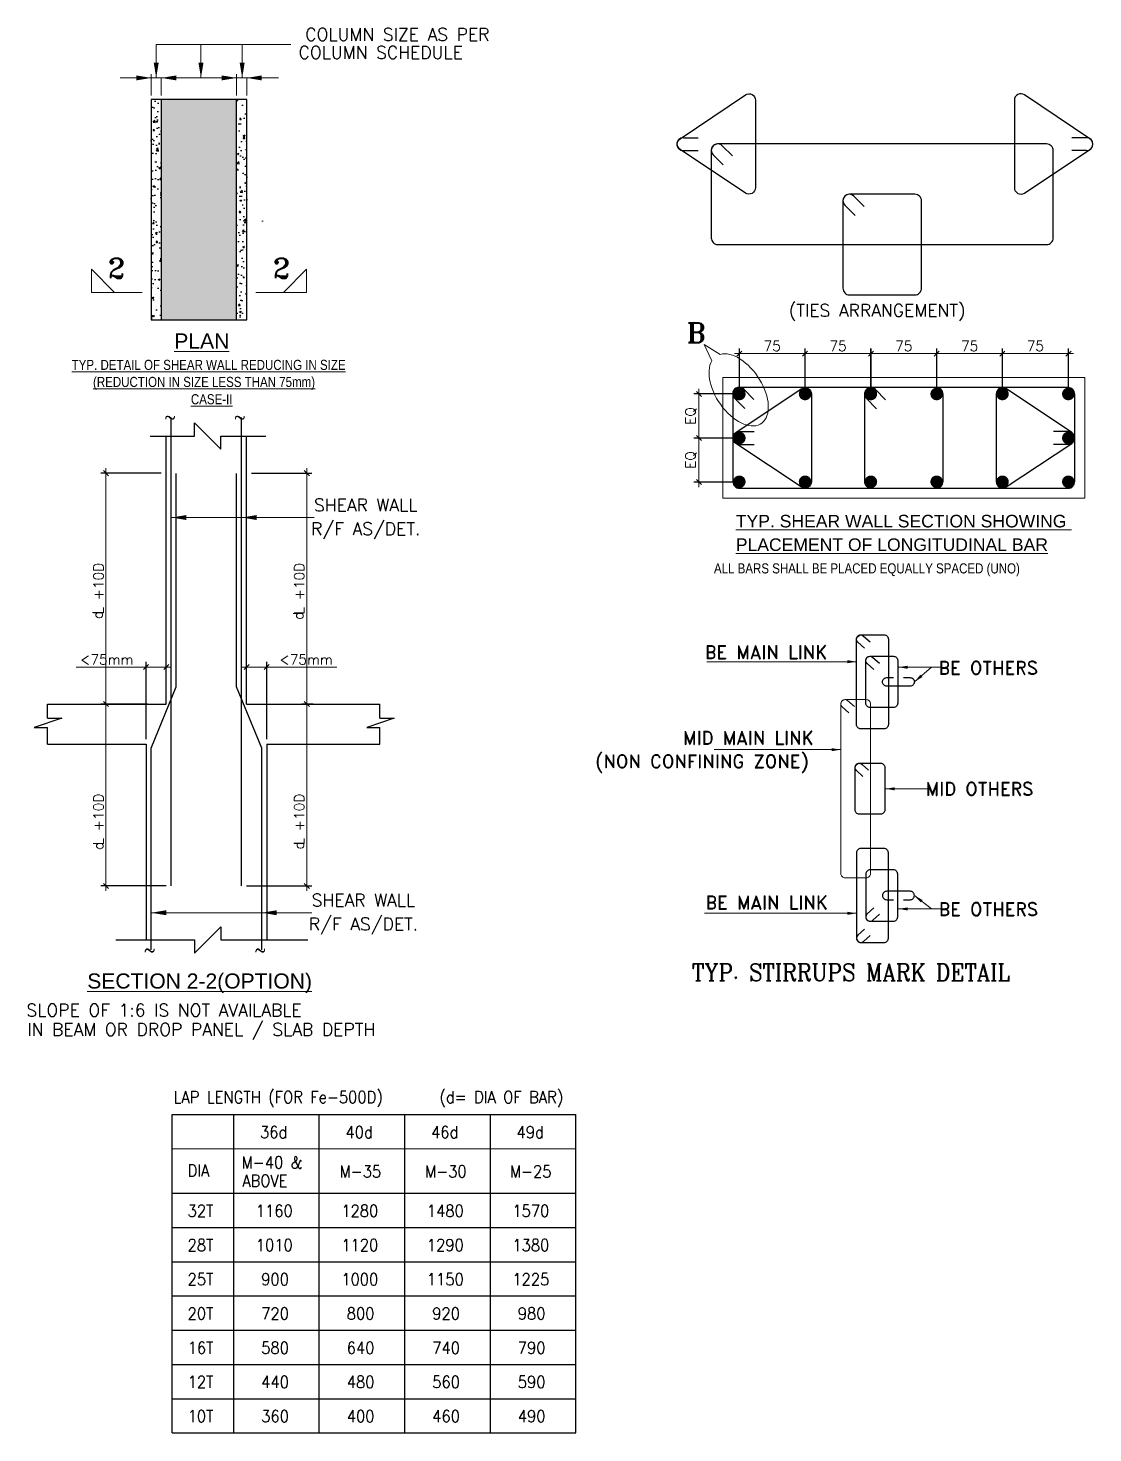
# Model space of a CAD drawing. Header units: millimetres. Extents: x 1123469 to 1883119, y -126924 to 196924.
# Drawn here: x 1667620 to 1688801, y -63996 to -36065 of the extents above; entities that cross this region are included whole.
import ezdxf
from ezdxf.enums import TextEntityAlignment as Align

# ---------------------------------------------------------------- set-up
doc = ezdxf.new("R2010")
doc.units = ezdxf.units.MM
doc.header["$LTSCALE"] = 500
doc.header["$MEASUREMENT"] = 0
doc.header["$PDMODE"] = 34
for name, pattern in [('1', [0]), ('ACAD_ISO04W100', [30, 24, -3, 0, -3]), ('DASHDOT', [1, 0.5, -0.25, 0, -0.25])]:
    doc.linetypes.add(name, pattern=pattern)
doc.layers.get('Defpoints').update_dxf_attribs({"lineweight": 0})
for name, color, linetype in [('beam', 4, '1'), ('Civ Cover Line', 1, 'Continuous'), ('GRID-STRUCTRE', 9, 'ACAD_ISO04W100'), ('LOGO', 1, 'Continuous'), ('Reinf', 4, 'Continuous')]:
    doc.layers.add(name, color=color, linetype=linetype)
for name, color, linetype, lineweight in [('DIAMENTION', 1, 'Continuous', 0), ('DIM', 1, 'Continuous', 20), ('HATCH', 1, 'Continuous', 5), ('LINE', 7, 'Continuous', 13), ('Omx-Hatch', 252, 'Continuous', 5), ('Omx-Text', 3, 'Continuous', 18), ('Omx-Text Heading', 91, 'Continuous', 18), ('ST REINF.', 4, 'Continuous', 30), ('STEEL', 7, 'Continuous', 20), ('STEEL 1', 1, 'DASHDOT', 15), ('TEXT', 7, 'Continuous', 13), ('TEXT 3', 3, 'Continuous', 5), ('TEXT2', 3, 'Continuous', 15), ('title box', 7, 'Continuous', 20)]:
    doc.layers.add(name, color=color, linetype=linetype, lineweight=lineweight)
doc.styles.add('2MM', font='romans.shx', dxfattribs={"width": 0.7})
doc.styles.add('ARIAL', font='arial.ttf')
doc.styles.add('BHTESHT$0$HSCC2', font='romanc.shx')
doc.styles.add('MAH', font='romand.shx', dxfattribs={"height": 250})
doc.styles.add('RD', font='romand.shx', dxfattribs={"height": 200})
doc.styles.add('ROMANT', font='romant__.ttf', dxfattribs={"width": 0.9, "height": 600})
doc.styles.add('RT', font='romant.shx', dxfattribs={"height": 8})
doc.styles.add('STYLE4', font='ARIALN.TTF')
doc.dimstyles.new('SHUIB', dxfattribs={"dimtxt": 200, "dimasz": 180, "dimexe": 100, "dimexo": 250, "dimgap": 50, "dimtad": 2, "dimdec": 0, "dimzin": 1, "dimdsep": 46, "dimtxsty": '2MM', "dimblk": 'OBLIQUE', "dimcen": 0, "dimdle": 100, "dimclrd": 1, "dimclre": 1, "dimclrt": 3, "dimadec": 0, "dimazin": 0, "dimtfac": 1, "dimtdec": 0, "dimtix": 1, "dimtmove": 2, "dimatfit": 3, "dimfxl": 1, "dimtolj": 1, "dimlwd": -1, "dimarcsym": 0})

# ---------------------------------------------------------------- blocks, each defined once
blk = doc.blocks.new('_Oblique')
at = {"color": 0, "linetype": 'ByBlock', "lineweight": -2}
blk.add_line((-0.5, -0.5), (0.5, 0.5), dxfattribs=at)
blk = doc.blocks.new('*D101')
at = {"layer": 'Defpoints', "color": 0, "transparency": 16777216}
for p in [(1681770, -42536), (1681770, -43342, 0), (1683076, -43339, 0)]:
    blk.add_point(p, dxfattribs=at)
at = {"layer": 'Omx-Text', "color": 1, "lineweight": -2, "transparency": 16777216}
for p, q in [((1681770, -43242), (1681770, -42436)), ((1683076, -43239), (1683076, -42436))]:
    blk.add_line(p, q, dxfattribs=at)
at = {"layer": 'Omx-Text', "color": 1, "transparency": 16777216}
blk.add_line((1683176, -42536), (1681670, -42536), dxfattribs=at)
at = {"layer": 'Omx-Text', "color": 1, "transparency": 16777216, "xscale": 100, "yscale": 100, "zscale": 100, "rotation": 180}
blk.add_blockref('_Oblique', (1681770, -42536), dxfattribs=at)
at = {"layer": 'Omx-Text', "color": 1, "transparency": 16777216, "xscale": 100, "yscale": 100, "zscale": 100}
blk.add_blockref('_Oblique', (1683076, -42536), dxfattribs=at)
at = {"layer": 'Omx-Text', "color": 3, "transparency": 16777216, "insert": (1682423, -42386), "char_height": 200, "attachment_point": 5, "style": 'RD'}
blk.add_mtext('\\A1;75', dxfattribs=at)
blk = doc.blocks.new('*D102')
at = {"layer": 'Defpoints', "color": 0, "transparency": 16777216}
for p in [(1683076, -42536), (1683076, -43339, 0), (1684385, -43339, 0)]:
    blk.add_point(p, dxfattribs=at)
at = {"layer": 'Omx-Text', "color": 1, "lineweight": -2, "transparency": 16777216}
for p, q in [((1683076, -43239), (1683076, -42436)), ((1684385, -43239), (1684385, -42436))]:
    blk.add_line(p, q, dxfattribs=at)
at = {"layer": 'Omx-Text', "color": 1, "transparency": 16777216}
blk.add_line((1684485, -42536), (1682976, -42536), dxfattribs=at)
at = {"layer": 'Omx-Text', "color": 1, "transparency": 16777216, "xscale": 100, "yscale": 100, "zscale": 100, "rotation": 180}
blk.add_blockref('_Oblique', (1683076, -42536), dxfattribs=at)
at = {"layer": 'Omx-Text', "color": 1, "transparency": 16777216, "xscale": 100, "yscale": 100, "zscale": 100}
blk.add_blockref('_Oblique', (1684385, -42536), dxfattribs=at)
at = {"layer": 'Omx-Text', "color": 3, "transparency": 16777216, "insert": (1683731, -42386), "char_height": 200, "attachment_point": 5, "style": 'RD'}
blk.add_mtext('\\A1;75', dxfattribs=at)
blk = doc.blocks.new('*D103')
at = {"layer": 'Defpoints', "color": 0, "transparency": 16777216}
for p in [(1684387, -42536), (1684387, -43342, 0), (1685693, -43339, 0)]:
    blk.add_point(p, dxfattribs=at)
at = {"layer": 'Omx-Text', "color": 1, "lineweight": -2, "transparency": 16777216}
for p, q in [((1684387, -43242), (1684387, -42436)), ((1685693, -43239), (1685693, -42436))]:
    blk.add_line(p, q, dxfattribs=at)
at = {"layer": 'Omx-Text', "color": 1, "transparency": 16777216}
blk.add_line((1685793, -42536), (1684287, -42536), dxfattribs=at)
at = {"layer": 'Omx-Text', "color": 1, "transparency": 16777216, "xscale": 100, "yscale": 100, "zscale": 100, "rotation": 180}
blk.add_blockref('_Oblique', (1684387, -42536), dxfattribs=at)
at = {"layer": 'Omx-Text', "color": 1, "transparency": 16777216, "xscale": 100, "yscale": 100, "zscale": 100}
blk.add_blockref('_Oblique', (1685693, -42536), dxfattribs=at)
at = {"layer": 'Omx-Text', "color": 3, "transparency": 16777216, "insert": (1685040, -42386), "char_height": 200, "attachment_point": 5, "style": 'RD'}
blk.add_mtext('\\A1;75', dxfattribs=at)
blk = doc.blocks.new('*D104')
at = {"layer": 'Defpoints', "color": 0, "transparency": 16777216}
for p in [(1685693, -42536), (1685693, -43339, 0), (1687002, -43339, 0)]:
    blk.add_point(p, dxfattribs=at)
at = {"layer": 'Omx-Text', "color": 1, "lineweight": -2, "transparency": 16777216}
for p, q in [((1685693, -43239), (1685693, -42436)), ((1687002, -43239), (1687002, -42436))]:
    blk.add_line(p, q, dxfattribs=at)
at = {"layer": 'Omx-Text', "color": 1, "transparency": 16777216}
blk.add_line((1687102, -42536), (1685593, -42536), dxfattribs=at)
at = {"layer": 'Omx-Text', "color": 1, "transparency": 16777216, "xscale": 100, "yscale": 100, "zscale": 100, "rotation": 180}
blk.add_blockref('_Oblique', (1685693, -42536), dxfattribs=at)
at = {"layer": 'Omx-Text', "color": 1, "transparency": 16777216, "xscale": 100, "yscale": 100, "zscale": 100}
blk.add_blockref('_Oblique', (1687002, -42536), dxfattribs=at)
at = {"layer": 'Omx-Text', "color": 3, "transparency": 16777216, "insert": (1686349, -42386), "char_height": 200, "attachment_point": 5, "style": 'RD'}
blk.add_mtext('\\A1;75', dxfattribs=at)
blk = doc.blocks.new('*D105')
at = {"layer": 'Defpoints', "color": 0, "transparency": 16777216}
for p in [(1687002, -42535), (1687002, -43339, 0), (1688315, -43345, 0)]:
    blk.add_point(p, dxfattribs=at)
at = {"layer": 'Omx-Text', "color": 1, "lineweight": -2, "transparency": 16777216}
for p, q in [((1687002, -43239), (1687002, -42435)), ((1688315, -43245), (1688315, -42435))]:
    blk.add_line(p, q, dxfattribs=at)
at = {"layer": 'Omx-Text', "color": 1, "transparency": 16777216}
blk.add_line((1688415, -42535), (1686902, -42535), dxfattribs=at)
at = {"layer": 'Omx-Text', "color": 1, "transparency": 16777216, "xscale": 100, "yscale": 100, "zscale": 100, "rotation": 180}
blk.add_blockref('_Oblique', (1687002, -42535), dxfattribs=at)
at = {"layer": 'Omx-Text', "color": 1, "transparency": 16777216, "xscale": 100, "yscale": 100, "zscale": 100}
blk.add_blockref('_Oblique', (1688315, -42535), dxfattribs=at)
at = {"layer": 'Omx-Text', "color": 3, "transparency": 16777216, "insert": (1687656, -42385), "char_height": 200, "attachment_point": 5, "style": 'RD'}
blk.add_mtext('\\A1;75', dxfattribs=at)
blk = doc.blocks.new('*D106')
at = {"layer": 'Defpoints', "color": 0, "transparency": 16777216}
for p in [(1681767, -43339, 0), (1680964, -44215), (1681767, -44215, 0)]:
    blk.add_point(p, dxfattribs=at)
at = {"layer": 'Omx-Text', "color": 1, "transparency": 16777216}
blk.add_line((1680964, -43239), (1680964, -44315), dxfattribs=at)
at = {"layer": 'Omx-Text', "color": 1, "lineweight": -2, "transparency": 16777216}
for p, q in [((1681667, -43339), (1680864, -43339)), ((1681667, -44215), (1680864, -44215))]:
    blk.add_line(p, q, dxfattribs=at)
at = {"layer": 'Omx-Text', "color": 1, "transparency": 16777216, "xscale": 100, "yscale": 100, "zscale": 100}
for p, rotation in [((1680964, -43339), 90), ((1680964, -44215), 270)]:
    blk.add_blockref('_Oblique', p, dxfattribs=dict(at, rotation=rotation))
at = {"layer": 'Omx-Text', "color": 3, "transparency": 16777216, "insert": (1680804, -43777), "char_height": 200, "attachment_point": 5, "rotation": 90, "style": 'RD'}
blk.add_mtext('\\A1;EQ', dxfattribs=at)
blk = doc.blocks.new('*D107')
at = {"layer": 'Defpoints', "color": 0, "transparency": 16777216}
for p in [(1681767, -44215, 0), (1680964, -45091), (1681767, -45091, 0)]:
    blk.add_point(p, dxfattribs=at)
at = {"layer": 'Omx-Text', "color": 1, "transparency": 16777216}
blk.add_line((1680964, -44115), (1680964, -45191), dxfattribs=at)
at = {"layer": 'Omx-Text', "color": 1, "lineweight": -2, "transparency": 16777216}
for p, q in [((1681667, -44215), (1680864, -44215)), ((1681667, -45091), (1680864, -45091))]:
    blk.add_line(p, q, dxfattribs=at)
at = {"layer": 'Omx-Text', "color": 1, "transparency": 16777216, "xscale": 100, "yscale": 100, "zscale": 100}
for p, rotation in [((1680964, -44215), 90), ((1680964, -45091), 270)]:
    blk.add_blockref('_Oblique', p, dxfattribs=dict(at, rotation=rotation))
at = {"layer": 'Omx-Text', "color": 3, "transparency": 16777216, "insert": (1680804, -44653), "char_height": 200, "attachment_point": 5, "rotation": 90, "style": 'RD'}
blk.add_mtext('\\A1;EQ', dxfattribs=at)
blk = doc.blocks.new('*D108')
at = {"layer": 'Defpoints', "color": 0, "ltscale": 100, "transparency": 16777216}
for p in [(1673390, -49505, 0), (1671866, -53120, 0), (1673165, -53120)]:
    blk.add_point(p, dxfattribs=at)
at = {"layer": 'DIAMENTION', "color": 1, "ltscale": 100, "transparency": 16777216}
blk.add_line((1673165, -49405), (1673165, -53220), dxfattribs=at)
at = {"layer": 'DIAMENTION', "color": 1, "lineweight": -2, "ltscale": 100, "transparency": 16777216}
for p, q in [((1673290, -49505), (1673065, -49505)), ((1671966, -53120), (1673265, -53120))]:
    blk.add_line(p, q, dxfattribs=at)
at = {"layer": 'DIAMENTION', "color": 1, "ltscale": 100, "transparency": 16777216, "xscale": 100, "yscale": 100, "zscale": 100}
for p, rotation in [((1673165, -49505), 90), ((1673165, -53120), 270)]:
    blk.add_blockref('_Oblique', p, dxfattribs=dict(at, rotation=rotation))
at = {"layer": 'DIAMENTION', "color": 3, "ltscale": 100, "transparency": 16777216, "insert": (1673015, -51800), "char_height": 200, "attachment_point": 5, "rotation": 90, "style": 'RD'}
blk.add_mtext('\\A1;L +10D', dxfattribs=at)
blk = doc.blocks.new('*D109')
at = {"layer": 'Defpoints', "color": 0, "ltscale": 100, "transparency": 16777216}
for p in [(1671966, -44914, 0), (1672238, -49505, 0), (1673165, -49505)]:
    blk.add_point(p, dxfattribs=at)
at = {"layer": 'DIAMENTION', "color": 1, "lineweight": -2, "ltscale": 100, "transparency": 16777216}
for p, q in [((1672066, -44914), (1673265, -44914)), ((1672338, -49505), (1673265, -49505))]:
    blk.add_line(p, q, dxfattribs=at)
at = {"layer": 'DIAMENTION', "color": 1, "ltscale": 100, "transparency": 16777216}
blk.add_line((1673165, -44814), (1673165, -49605), dxfattribs=at)
at = {"layer": 'DIAMENTION', "color": 1, "ltscale": 100, "transparency": 16777216, "xscale": 100, "yscale": 100, "zscale": 100}
for p, rotation in [((1673165, -44914), 90), ((1673165, -49505), 270)]:
    blk.add_blockref('_Oblique', p, dxfattribs=dict(at, rotation=rotation))
at = {"layer": 'DIAMENTION', "color": 3, "ltscale": 100, "transparency": 16777216, "insert": (1673015, -47209), "char_height": 200, "attachment_point": 5, "rotation": 90, "style": 'RD'}
blk.add_mtext('\\A1;L +10D', dxfattribs=at)
blk = doc.blocks.new('*D110')
at = {"layer": 'Defpoints', "color": 0, "transparency": 16777216}
for p in [(1671966, -48768), (1671966, -49175, 0), (1672368, -50305, 0)]:
    blk.add_point(p, dxfattribs=at)
at = {"layer": 'Omx-Text', "color": 1, "transparency": 16777216}
for p, q in [((1672468, -48768), (1671866, -48768)), ((1673762, -48768), (1672368, -48768))]:
    blk.add_line(p, q, dxfattribs=at)
at = {"layer": 'Omx-Text', "color": 1, "lineweight": -2, "transparency": 16777216}
for p, q in [((1671966, -49075), (1671966, -48668)), ((1672368, -50205), (1672368, -48668))]:
    blk.add_line(p, q, dxfattribs=at)
at = {"layer": 'Omx-Text', "color": 1, "transparency": 16777216, "xscale": 100, "yscale": 100, "zscale": 100, "rotation": 180}
blk.add_blockref('_Oblique', (1671966, -48768), dxfattribs=at)
at = {"layer": 'Omx-Text', "color": 1, "transparency": 16777216, "xscale": 100, "yscale": 100, "zscale": 100}
blk.add_blockref('_Oblique', (1672368, -48768), dxfattribs=at)
at = {"layer": 'Omx-Text', "color": 3, "transparency": 16777216, "insert": (1673150, -48618), "char_height": 200, "attachment_point": 5, "style": 'RD'}
blk.add_mtext('\\A1;<75mm', dxfattribs=at)
blk = doc.blocks.new('*D111')
at = {"layer": 'Defpoints', "color": 0, "transparency": 16777216}
for p in [(1668945, -49505, 0), (1669170, -53120), (1670469, -53120, 0)]:
    blk.add_point(p, dxfattribs=at)
at = {"layer": 'Omx-Text', "color": 1, "transparency": 16777216}
blk.add_line((1669170, -49405), (1669170, -53220), dxfattribs=at)
at = {"layer": 'Omx-Text', "color": 1, "lineweight": -2, "transparency": 16777216}
for p, q in [((1669045, -49505), (1669270, -49505)), ((1670369, -53120), (1669070, -53120))]:
    blk.add_line(p, q, dxfattribs=at)
at = {"layer": 'Omx-Text', "color": 1, "transparency": 16777216, "xscale": 100, "yscale": 100, "zscale": 100}
for p, rotation in [((1669170, -49505), 90), ((1669170, -53120), 270)]:
    blk.add_blockref('_Oblique', p, dxfattribs=dict(at, rotation=rotation))
at = {"layer": 'Omx-Text', "color": 3, "transparency": 16777216, "insert": (1669020, -51800), "char_height": 200, "attachment_point": 5, "rotation": 90, "style": 'RD'}
blk.add_mtext('\\A1;L +10D', dxfattribs=at)
blk = doc.blocks.new('*D112')
at = {"layer": 'Defpoints', "color": 0, "transparency": 16777216}
for p in [(1670369, -44914, 0), (1669170, -49505), (1670097, -49505, 0)]:
    blk.add_point(p, dxfattribs=at)
at = {"layer": 'Omx-Text', "color": 1, "lineweight": -2, "transparency": 16777216}
for p, q in [((1670269, -44914), (1669070, -44914)), ((1669997, -49505), (1669070, -49505))]:
    blk.add_line(p, q, dxfattribs=at)
at = {"layer": 'Omx-Text', "color": 1, "transparency": 16777216}
blk.add_line((1669170, -44814), (1669170, -49605), dxfattribs=at)
at = {"layer": 'Omx-Text', "color": 1, "transparency": 16777216, "xscale": 100, "yscale": 100, "zscale": 100}
for p, rotation in [((1669170, -44914), 90), ((1669170, -49505), 270)]:
    blk.add_blockref('_Oblique', p, dxfattribs=dict(at, rotation=rotation))
at = {"layer": 'Omx-Text', "color": 3, "transparency": 16777216, "insert": (1669020, -47209), "char_height": 200, "attachment_point": 5, "rotation": 90, "style": 'RD'}
blk.add_mtext('\\A1;L +10D', dxfattribs=at)
blk = doc.blocks.new('*D113')
at = {"layer": 'Defpoints', "color": 0, "transparency": 16777216}
for p in [(1670369, -48768), (1670369, -49175, 0), (1669968, -50305, 0)]:
    blk.add_point(p, dxfattribs=at)
at = {"layer": 'Omx-Text', "color": 1, "transparency": 16777216}
for p, q in [((1668574, -48768), (1669968, -48768)), ((1669868, -48768), (1670469, -48768))]:
    blk.add_line(p, q, dxfattribs=at)
at = {"layer": 'Omx-Text', "color": 1, "lineweight": -2, "transparency": 16777216}
for p, q in [((1669968, -50205), (1669968, -48668)), ((1670369, -49075), (1670369, -48668))]:
    blk.add_line(p, q, dxfattribs=at)
at = {"layer": 'Omx-Text', "color": 1, "transparency": 16777216, "xscale": 100, "yscale": 100, "zscale": 100, "rotation": 180}
blk.add_blockref('_Oblique', (1669968, -48768), dxfattribs=at)
at = {"layer": 'Omx-Text', "color": 1, "transparency": 16777216, "xscale": 100, "yscale": 100, "zscale": 100}
blk.add_blockref('_Oblique', (1670369, -48768), dxfattribs=at)
at = {"layer": 'Omx-Text', "color": 3, "transparency": 16777216, "insert": (1669185, -48618), "char_height": 200, "attachment_point": 5, "style": 'RD'}
blk.add_mtext('\\A1;<75mm', dxfattribs=at)
blk = doc.blocks.new('A$C865e0043')
at = {"layer": 'ST REINF.', "elevation": 0}
for points in [[(108, 3300), (548, 3300, -0.414214), (628, 3220), (628, 1609, -0.414214), (548, 1529), (108, 1529, -0.414214), (28, 1609), (28, 3220, -0.414214)], [(283, 2897), (724, 2897, -0.414214), (804, 2817), (804, 2011, -0.414214), (724, 1931), (283, 1931, -0.414214), (203, 2011), (203, 2817, -0.414214)], [(108, -2500), (548, -2500, 0.414214), (628, -2420), (628, -809, 0.414214), (548, -729), (108, -729, 0.414214), (28, -809), (28, -2420, 0.414214)], [(283, -2097), (724, -2097, 0.414214), (804, -2017), (804, -1211, 0.414214), (724, -1131), (283, -1131, 0.414214), (203, -1211), (203, -2017, 0.414214)]]:
    blk.add_lwpolyline(points, format="xyb", close=True, dxfattribs=at)
at = {"layer": 'ST REINF.'}
for points in [[(176, 3051), (55, 3161, -1), (161, 3279), (283, 3170)], [(148, 631), (27, 741, -1), (133, 859), (255, 750)], [(176, -2251), (55, -2361, 1), (161, -2479), (283, -2370)]]:
    blk.add_lwpolyline(points, format="xyb", dxfattribs=at)
at = {"layer": 'ST REINF.', "elevation": 0}
for points in [[(352, 2648), (230, 2758, -1), (337, 2877), (459, 2767)], [(916, 2494), (1038, 2494, -0.414214), (1118, 2414), (1118, 2414, -0.414214), (1038, 2334), (597, 2334, -0.414214), (517, 2414), (517, 2414, -0.414214), (597, 2494), (724, 2494)], [(916, -1694), (1038, -1694, 0.414214), (1118, -1614), (1118, -1614, 0.414214), (1038, -1534), (597, -1534, 0.414214), (517, -1614), (517, -1614, 0.414214), (597, -1694), (724, -1694)], [(352, -1848), (230, -1958, 1), (337, -2077), (459, -1967)]]:
    blk.add_lwpolyline(points, format="xyb", dxfattribs=at)
at = {"layer": 'ST REINF.'}
blk.add_lwpolyline([(80, 880), (480, 880, -0.414214), (560, 800), (560, 0, -0.414214), (480, -80), (80, -80, -0.414214), (0, 0), (0, 800, -0.414214)], format="xyb", close=True, dxfattribs=at)
at = {"layer": 'STEEL 1', "color": 5, "linetype": 'ByBlock', "ltscale": 0.3, "elevation": 0}
blk.add_lwpolyline([(-189, -1280), (211, -1280, 0.414214), (291, -1200), (291, 2000, 0.414214), (211, 2080), (-189, 2080, 0.414214), (-269, 2000), (-269, -1200, 0.414214)], format="xyb", close=True, dxfattribs=at)
at = {"layer": 'STEEL 1', "color": 5, "linetype": 'ByBlock', "ltscale": 0.3}
blk.add_lwpolyline([(-120, 1831), (-242, 1941, -1), (-135, 2059), (-13, 1950)], format="xyb", dxfattribs=at)
at = {"layer": 'TEXT', "style": 'RD'}
for s, p in [('BE MAIN LINK', (-2831, 2849)), ('BE OTHERS', (1577, 2554)), ('MID MAIN LINK', (-3248, 1232)), ('(NON CONFINING ZONE)', (-4897, 791)), ('MID OTHERS', (1329, 271)), ('BE MAIN LINK', (-2819, -1872)), ('BE OTHERS', (1579, -1999))]:
    blk.add_text(s, height=250, dxfattribs=at).set_placement(p)
at = {"layer": 'TEXT2', "color": 2, "lineweight": 20, "style": 'BHTESHT$0$HSCC2', "width": 0.9}
blk.add_text('TYP. STIRRUPS MARK DETAIL', height=325, dxfattribs=at).set_placement((-3078, -3226))
at = {"layer": 'title box', "color": 5, "linetype": 'Continuous', "ltscale": 0.3}
for points in [[(28, 2795), (-2795, 2795)], [(816, 2690), (1616, 2690)], [(1118, 2414), (1444, 2690), (1616, 2690)], [(-269, 1136), (-2656, 1136)], [(572, 398), (1372, 398)], [(1118, -1614), (1444, -1867), (1616, -1867)], [(28, -1950), (-2843, -1950)], [(816, -1867), (1616, -1867)]]:
    blk.add_leader(points, dimstyle='SHUIB', override={"dimasz": 175, "dimtad": 0, "dimfxl": 100, "dimarcsym": 1}, dxfattribs=at)

msp = doc.modelspace()

# ---------------------------------------------------------------- hatches: boundary and pattern name
at = {"layer": 'GRID-STRUCTRE', "ltscale": 50}
h = msp.add_hatch(dxfattribs=at)
h.set_pattern_fill('AR-CONC', color=6, scale=50, style=0)
h.set_pattern_definition([(50, (718454.95, -167976.48), (358.63009, -31.37607), [37.5, -412.5]), (355, (718454.95, -167976.48), (-69.37567, 376.09607), [30, -330]), (100.4514, (718484.84, -167979.1), (289.25469, 344.71977), [31.8701, -350.57106]), (46.1842, (718454.95, -167876.48), (533.62052, -82.7595), [56.25, -618.75]), (96.6356, (718499.4, -167883.37), (467.33135, 487.05894), [47.80514, -525.8565]), (351.1842, (718454.95, -167876.5), (467.33097, 487.0593), [45, -495]), (21, (718504.95, -167901.48), (298.45353, -201.309445), [37.5, -412.5]), (326, (718504.95, -167901.48), (121.65767, 362.57502), [30, -330]), (71.4514, (718529.83, -167918.25), (420.11131, 161.26525), [31.8701, -350.57106]), (37.5, (718454.95, -167976.48), (6.079928, 166.446927), [0, -326, 0, -335, 0, -331.25]), (7.5, (718454.95, -167976.48), (131.53477, 197.205856), [0, -191, 0, -318.5, 0, -126.25]), (327.5, (718343.45, -167976.48), (266.911218, -11.277436), [0, -125, 0, -390, 0, -517.5]), (317.5, (718293.45, -167976.48), (291.593085, 50.05249), [0, -162.5, 0, -259, 0, -367.5])])
h.paths.add_polyline_path([(1671969, -37481.7), (1670069, -37481.7), (1670069, -41866.3), (1671969, -41866.3)])
h.paths.add_polyline_path([(1671769, -41866.3), (1671769, -37481.7), (1670269, -37481.7), (1670269, -41866.3)], flags=17)
at = {"layer": 'HATCH', "ltscale": 50}
h = msp.add_hatch(dxfattribs=at)
h.set_pattern_fill('AR-CONC', color=256, scale=500, style=0)
h.set_pattern_definition([(50, (511559.9, -231677), (3586.301, -313.761), [375, -4125]), (355, (511560, -231677), (-693.757, 3760.961), [300, -3300]), (100.4514, (511858.7, -231703), (2892.547, 3447.198), [318.701, -3505.71]), (46.1842, (511560, -230677), (5336.205, -827.595), [562.5, -6187.5]), (96.6356, (512004.5, -230746), (4673.314, 4870.59), [478.051, -5258.565]), (351.1842, (511560, -230677), (4673.31, 4870.593), [450, -4950]), (21, (512059.9, -230927), (2984.535, -2013.0945), [375, -4125]), (326, (512060, -230927), (1216.577, 3625.75), [300, -3300]), (71.4514, (512308.6, -231094.7), (4201.113, 1612.652), [318.701, -3505.71]), (37.5, (511559.9, -231676.9), (60.7993, 1664.4693), [0, -3260, 0, -3350, 0, -3312.5]), (7.5, (511559.9, -231677), (1315.3477, 1972.0586), [0, -1910, 0, -3185, 0, -1262.5]), (327.5, (510444.9, -231676.9), (2669.1122, -112.7744), [0, -1250, 0, -3900, 0, -5175]), (317.5, (509944.9, -231677), (2915.931, 500.525), [0, -1625, 0, -2590, 0, -3675])])
h.paths.add_polyline_path([(1672469, -39866.3), (1670069, -39866.3), (1670069, -41866.3), (1672469, -41866.3)])
h.paths.add_polyline_path([(1672269, -41866.3), (1672269, -39866.3), (1670269, -39866.3), (1670269, -41866.3)], flags=17)
at = {"layer": 'Omx-Hatch', "ltscale": 50}
msp.add_hatch(color=256, dxfattribs=at).paths.add_polyline_path([(1671769, -41866.3), (1671769, -37481.7), (1670269, -37481.7), (1670269, -41866.3)])

# ---------------------------------------------------------------- linework, layer by layer
at = {"layer": 'beam', "ltscale": 50}
for p, q in [((1670933.3, -44175.1, -4), (1670933.3, -43913, -4)), ((1670933.3, -43913, -4), (1671457.3, -44437.1, -4)), ((1670047.2, -44175.1, -4), (1670933.3, -44175.1, -4)), ((1670369, -49504.6, -4), (1670369, -44175.1, -4)), ((1671457.3, -44175.1, -4), (1672349.5, -44175.1, -4)), ((1671457.3, -44437.1, -4), (1671457.3, -44175.1, -4)), ((1671966.2, -49504.6, -4), (1671966.2, -44175.1, -4)), ((1668005.8, -49504.6, -4), (1670369, -49504.6, -4)), ((1668005.8, -49785.6, -4), (1668005.8, -49504.6, -4)), ((1671966.2, -49504.6, -4), (1674619, -49504.6, -4)), ((1674619, -49785.6, -4), (1674619, -49504.6, -4)), ((1668290.3, -49785.6, -4), (1667744.1, -49971.3, -4)), ((1667744.1, -49971.3, -4), (1668005.8, -49971.3, -4)), ((1668005.8, -49785.6, -4), (1668290.3, -49785.6, -4)), ((1668005.8, -50304.6, -4), (1668005.8, -49971.3, -4)), ((1674903.4, -49785.6, -4), (1674357.3, -49971.3, -4)), ((1674357.3, -49971.3, -4), (1674619, -49971.3, -4)), ((1674619, -49785.6, -4), (1674903.4, -49785.6, -4)), ((1674619, -50304.6, -4), (1674619, -49971.3, -4)), ((1668005.8, -50304.6, -4), (1669967.6, -50304.6, -4)), ((1669967.6, -50304.6, -4), (1669967.6, -54193.1, -4)), ((1672367.6, -50304.6, -4), (1674619, -50304.6, -4)), ((1672367.6, -50304.6, -4), (1672367.6, -54193.1, -4)), ((1670933.3, -54455.1, -4), (1671457.3, -53931, -4)), ((1671457.3, -53931, -4), (1671457.3, -54193.1, -4)), ((1669366, -54193.1, -4), (1670933.3, -54193.1, -4)), ((1670933.3, -54193.1, -4), (1670933.3, -54455.1, -4)), ((1671457.3, -54193.1, -4), (1673184.4, -54193.1, -4))]:
    msp.add_line(p, q, dxfattribs=at)
at = {"layer": 'beam', "ltscale": 50, "elevation": -4}
for points in [[(1670069, -41866.3), (1671969, -41866.3), (1671969, -37481.7), (1670069, -37481.7)], [(1670269, -41866.3), (1671769, -41866.3), (1671769, -37481.7), (1670269, -37481.7)]]:
    msp.add_lwpolyline(points, close=True, dxfattribs=at)
at = {"layer": 'Civ Cover Line', "color": 2}
for p, q in [((1670487.7, -57666), (1678516.4, -57666)), ((1670487.7, -63995.5), (1670487.7, -57666)), ((1671712.4, -63995.5), (1671712.4, -57666)), ((1678516.4, -63995.5), (1678516.4, -57666)), ((1670487.7, -59231.5), (1678516.4, -59231.5)), ((1670487.7, -63995.5), (1678516.4, -63995.5))]:
    msp.add_line(p, q, dxfattribs=at)
at = {"layer": 'Civ Cover Line', "color": 10}
for p, q in [((1673413.4, -63995.5), (1673413.4, -57666)), ((1675114.4, -63995.5), (1675114.4, -57666)), ((1676815.4, -63995.5), (1676815.4, -57666)), ((1670487.7, -59912), (1678516.4, -59912)), ((1670487.7, -60592.6), (1678516.4, -60592.6)), ((1670487.7, -61273.2), (1678516.4, -61273.2)), ((1670487.7, -61953.8), (1678516.4, -61953.8)), ((1670487.7, -62634.4), (1678516.4, -62634.4)), ((1670487.7, -63315), (1678516.4, -63315))]:
    msp.add_line(p, q, dxfattribs=at)
at = {"layer": 'Defpoints', "color": 0, "linetype": 'ByBlock', "ltscale": 50}
for p in [(1670269, -37481.7, -4), (1670269, -37481.7, -4), (1671769, -37481.7, -4), (1671769, -37481.7, -4)]:
    msp.add_point(p, dxfattribs=at)
at = {"layer": 'DIAMENTION', "ltscale": 100}
for p, q in [((1669696.8, -37055.1, -4), (1669496.8, -37055.1, -4)), ((1670069, -37406.7, -4), (1670069, -36980.1, -4)), ((1670069, -37406.7, -4), (1670069, -36980.1, -4)), ((1670069, -37055.1, -4), (1670269.3, -37055.1, -4)), ((1670269.3, -37055.1, -4), (1670269.3, -37407.2, -4)), ((1670469, -37055.1, -4), (1671396.8, -37055.1, -4)), ((1670469, -37055.1, -4), (1670669, -37055.1, -4)), ((1671396.8, -37055.1, -4), (1671196.8, -37055.1, -4)), ((1671769, -37406.7, -4), (1671769, -36980.1, -4)), ((1671769, -37406.7, -4), (1671769, -36980.1, -4)), ((1671769, -37055.1, -4), (1671969.3, -37055.1, -4)), ((1671969.3, -37055.1, -4), (1671969.3, -37407.2, -4))]:
    msp.add_line(p, q, dxfattribs=at)
at = {"layer": 'DIM'}
for p, q in [((1681222.3, -42678.1), (1681070.6, -42355.3)), ((1681070.6, -42355.3), (1681386.8, -42552))]:
    msp.add_line(p, q, dxfattribs=at)
at = {"layer": 'DIM', "extrusion": (-1.68823e-20, -3.69997e-15, -1)}
msp.add_ellipse((1681754.6, -43257.8), major_axis=(-447.9, 669.5), ratio=0.5729963, start_param=0.189167, end_param=6.0199943, dxfattribs=at)
at = {"layer": 'HATCH', "const_width": 125}
for points in [[(1681704.7, -43339.2, 1), (1681829.7, -43339.2, 1)], [(1683013.4, -43339.2, 1), (1683138.4, -43339.2, 1)], [(1684322, -43339.2, 1), (1684447, -43339.2, 1)], [(1685630.7, -43339.2, 1), (1685755.7, -43339.2, 1)], [(1686939.3, -43339.2, 1), (1687064.3, -43339.2, 1)], [(1688374.5, -43339.2, -1), (1688249.5, -43339.2, -1)], [(1681704.7, -44215.3, -1), (1681829.7, -44215.3, -1)], [(1688374.5, -44215.3, 1), (1688249.5, -44215.3, 1)], [(1681704.7, -45085.3, -1), (1681829.7, -45085.3, -1)], [(1683013.4, -45085.3, -1), (1683138.4, -45085.3, -1)], [(1684322, -45085.3, -1), (1684447, -45085.3, -1)], [(1685630.7, -45085.3, -1), (1685755.7, -45085.3, -1)], [(1686939.3, -45085.3, -1), (1687064.3, -45085.3, -1)], [(1688374.5, -45085.3, 1), (1688249.5, -45085.3, 1)]]:
    msp.add_lwpolyline(points, format="xyb", close=True, dxfattribs=at)
at = {"layer": 'LINE', "color": 1, "ltscale": 50, "elevation": -4}
for points in [[(1669890.1, -41319.6), (1668880.5, -41319.6), (1668880.5, -40861), (1669336.9, -41319.6)], [(1672147.8, -41319.6), (1673157.4, -41319.6), (1673157.4, -40861), (1672701, -41319.6)]]:
    msp.add_lwpolyline(points, dxfattribs=at)
at = {"layer": 'LINE'}
msp.add_lwpolyline([(1681439.6, -43012.2), (1681439.6, -45412.2), (1688639.6, -45412.2), (1688639.6, -43012.2)], close=True, dxfattribs=at)
at = {"layer": 'LOGO', "color": 10, "lineweight": 20}
msp.add_line((1670487.7, -58346.6), (1678516.4, -58346.6), dxfattribs=at)
at = {"layer": 'Reinf', "ltscale": 50}
for p, q in [((1680654.6, -38244.6), (1680948.6, -38244.6)), ((1688673.9, -38244.6), (1688379.8, -38244.6)), ((1680654.6, -38498.5), (1680948.6, -38498.5)), ((1681425, -38402.8), (1681629, -38607.3)), ((1688673.9, -38498.5), (1688379.8, -38498.5)), ((1681245.2, -38582.1), (1681449.2, -38786.7)), ((1683865.5, -39585.2), (1684069.5, -39789.7)), ((1684045.3, -39405.8), (1684249.3, -39610.4)), ((1681854.1, -43246.5), (1682058.1, -43451)), ((1684474.4, -43249.5), (1684678.4, -43454.1)), ((1681674.3, -43425.8), (1681878.3, -43630.4)), ((1684294.7, -43428.9), (1684498.7, -43633.4)), ((1681767.2, -44088.3), (1682061.3, -44088.3)), ((1688312, -44088.3), (1688018, -44088.3)), ((1681767.2, -44342.2), (1682061.3, -44342.2)), ((1688312, -44342.2), (1688018, -44342.2)), ((1670067.6, -50382.9, -4), (1670569, -49165, -4)), ((1672267.6, -50382.9, -4), (1671766.2, -49165, -4)), ((1670067.6, -54393.5, -4), (1670067.6, -50382.9, -4)), ((1672267.6, -54393.5, -4), (1672267.6, -50382.9, -4))]:
    msp.add_line(p, q, dxfattribs=at)
at = {"layer": 'Reinf', "linetype": 'ByBlock', "ltscale": 3}
for p, q in [((1670469, -53120.5, -4), (1670469, -43804.3, -4)), ((1671866.2, -53120.5, -4), (1671866.2, -43804.3, -4)), ((1670569, -49165, -4), (1670569, -44919, -4)), ((1671766.2, -49165, -4), (1671766.2, -44919, -4))]:
    msp.add_line(p, q, dxfattribs=at)
at = {"layer": 'Reinf', "ltscale": 50}
for points in [[(1680587.7, -38263.5), (1681887.9, -37393.2, -0.599675), (1682090.2, -37501.2), (1682090.2, -39235.9, -0.5985837), (1681888.2, -39344.2), (1680588.1, -38479.8, -0.53498)], [(1688740.7, -38263.5), (1687440.6, -37393.2, 0.599675), (1687238.3, -37501.2), (1687238.3, -39235.9, 0.5985837), (1687440.3, -39344.2), (1688740.4, -38479.8, 0.53498)], [(1681210.5, -38498.5), (1681210.5, -40238.5, 0.4142136), (1681340.5, -40368.5), (1687880.5, -40368.5, 0.4142136), (1688010.5, -40238.5), (1688010.5, -38498.5, 0.4142136), (1687880.5, -38368.5), (1681340.5, -38368.5, 0.4142136)], [(1683958.5, -41368.5), (1685261, -41368.5, 0.4142136), (1685391, -41238.5), (1685391, -39498.5, 0.4142136), (1685261, -39368.5), (1683958.5, -39368.5, 0.4142136), (1683828.5, -39498.5), (1683828.5, -41238.5, 0.4142136)], [(1681639.6, -43342.2), (1681639.6, -45082.2, 0.4142136), (1681769.6, -45212.2), (1688309.6, -45212.2, 0.4142136), (1688439.6, -45082.2), (1688439.6, -43342.2, 0.4142136), (1688309.6, -43212.2), (1681769.6, -43212.2, 0.4142136)], [(1681700.4, -44107.2), (1683000.5, -43236.9, -0.599675), (1683202.9, -43344.9), (1683202.9, -45079.6, -0.5985837), (1683000.9, -45187.9), (1681700.7, -44323.5, -0.53498)], [(1684387.6, -45212.2), (1685690.2, -45212.2, 0.4142136), (1685820.2, -45082.2), (1685820.2, -43342.2, 0.4142136), (1685690.2, -43212.2), (1684387.6, -43212.2, 0.4142136), (1684257.6, -43342.2), (1684257.6, -45082.2, 0.4142136)], [(1688378.9, -44107.2), (1687078.8, -43236.9, 0.599675), (1686876.4, -43344.9), (1686876.4, -45079.6, 0.5985837), (1687078.4, -45187.9), (1688378.5, -44323.5, 0.53498)]]:
    msp.add_lwpolyline(points, format="xyb", close=True, dxfattribs=at)
for centre, start, end in [((1680654.6, -38371.6), 90, 270), ((1688673.9, -38371.6), 270, 90), ((1681335.1, -38492.5), 44.9259, 224.9259), ((1683955.4, -39495.5), 44.9259, 224.9259), ((1681764.2, -43336.2), 44.9259, 224.9259), ((1684384.5, -43339.2), 44.9259, 224.9259), ((1681767.2, -44215.3), 90, 270), ((1688312, -44215.3), 270, 90)]:
    msp.add_arc(centre, 127, start, end, dxfattribs=at)

# ---------------------------------------------------------------- block references
at = {"layer": 'STEEL', "color": 1, "linetype": 'Continuous', "xscale": 1.0544036028624, "yscale": 1.0544036028624, "zscale": 1.0544036028624}
msp.add_blockref('A$C865e0043', (1684069.9, -51609, 4), dxfattribs=at)

# ---------------------------------------------------------------- texts
at = {"layer": 'Omx-Text', "style": 'RD'}
for s, p in [('COLUMN SIZE AS PER ', (1675051.2, -36189.8, -4)), ('COLUMN SCHEDULE', (1674634.5, -36549.1, -4)), ('(TIES ARRANGEMENT)', (1684508.3, -41694.6)), ('SHEAR WALL', (1674335.9, -45546.6, -4)), ('R/F AS/DET.', (1674335.9, -46037.3, -4)), ('SHEAR WALL', (1674290.5, -53404.5, -4)), ('R/F AS/DET.', (1674290.5, -53895.2, -4))]:
    msp.add_text(s, height=250, dxfattribs=at).set_placement(p, align=Align.MIDDLE)
for s, p in [('SLOPE OF 1:6 IS NOT AVAILABLE', (1667588.1, -55715.7, 1350178.7)), ('IN BEAM OR DROP PANEL / SLAB DEPTH', (1667603.1, -56099.7, 1350178.7))]:
    msp.add_text(s, height=250, dxfattribs=at).set_placement(p)
at = {"layer": 'Omx-Text', "char_height": 200, "width": 348.75, "attachment_point": 1, "rotation": 90, "style": 'RD'}
for insert in [(1668903, -47815.9, -4), (1672894.7, -47831.6, -4), (1668916.1, -52406.6, -4), (1672905.9, -52397.1, -4)]:
    msp.add_mtext('d', dxfattribs=dict(at, insert=insert))
at = {"layer": 'Omx-Text Heading'}
for s, height, style, p in [('%%UPLAN', 300, 'ARIAL', (1671075.9, -42285.3, -4)), ('%%UTYP. DETAIL OF SHEAR WALL REDUCING IN SIZE', 200, 'STYLE4', (1671211.6, -42760.6, -4)), ('%%U(REDUCTION IN SIZE LESS THAN 75mm)', 200, 'STYLE4', (1671120.4, -43124.5, -4)), ('%%UCASE-II', 200, 'STYLE4', (1671272.6, -43443.6, -4)), ('%%USECTION 2-2(OPTION)', 300, 'ARIAL', (1671032.5, -55047.6, -4))]:
    msp.add_text(s, height=height, dxfattribs=dict(at, style=style)).set_placement(p, align=Align.MIDDLE)
for s, height, style, p in [('%%UTYP. SHEAR WALL SECTION SHOWING ', 250, 'ARIAL', (1681697.3, -45992.5)), ('%%UPLACEMENT OF LONGITUDINAL BAR', 250, 'ARIAL', (1681697.3, -46460.2)), ('ALL BARS SHALL BE PLACED EQUALLY SPACED (UNO)', 200, 'STYLE4', (1681263, -46906.9, 1350182.7))]:
    msp.add_text(s, height=height, dxfattribs=dict(at, style=style)).set_placement(p)
at = {"layer": 'Reinf', "style": 'MAH'}
for p in [(1670329.7, -43907.5, -4), (1671716.2, -43907.5, -4), (1669922.9, -54502.1, -4), (1672123.1, -54502.1, -4)]:
    msp.add_text('~', height=225, dxfattribs=at).set_placement(p)
at = {"layer": 'TEXT', "color": 1, "style": 'RT'}
msp.add_text('B', height=400, dxfattribs=at).set_placement((1680720.1, -42322.3))
at = {"layer": 'TEXT 3', "style": 'ROMANT'}
for p in [(1669378.8, -40837.7, -4), (1672659.2, -40837.7, -4)]:
    msp.add_text('2', height=400, dxfattribs=at).set_placement(p, align=Align.MIDDLE)
at = {"layer": 'TEXT2', "lineweight": 20, "style": 'BHTESHT$0$HSCC2', "width": 0.9}
for s, p in [('LAP LENGTH (FOR Fe-500D)', (1670514.4, -57437.4)), ('(d= DIA OF BAR)', (1675803.1, -57437.4)), ('36d', (1672233.5, -58133.8)), ('40d', (1673934.5, -58133.8)), ('46d', (1675635.5, -58133.8)), ('49d', (1677336.5, -58133.8)), ('M-40 &', (1671869.4, -58735.8)), ('DIA', (1670793.2, -58898.9)), ('ABOVE', (1671880.7, -59099.9)), ('M-35', (1673816.7, -58915.6)), ('M-30', (1675517.7, -58915.6)), ('M-25', (1677204.7, -58915.6)), ('32T', (1670793.2, -59699.2)), ('1160', (1672150.2, -59699.2)), ('1280', (1673851.2, -59699.2)), ('1480', (1675552.2, -59699.2)), ('1570', (1677253.2, -59699.2)), ('28T', (1670793.2, -60379.8)), ('1010', (1672150.2, -60379.8)), ('1120', (1673851.2, -60379.8)), ('1290', (1675552.2, -60379.8)), ('1380', (1677253.2, -60379.8)), ('25T', (1670793.2, -61060.4)), ('900', (1672257.5, -61060.4)), ('1000', (1673851.2, -61060.4)), ('1150', (1675552.2, -61060.4)), ('1225', (1677253.2, -61060.4)), ('20T', (1670793.2, -61741)), ('720', (1672257.5, -61741)), ('800', (1673958.5, -61741)), ('920', (1675659.5, -61741)), ('980', (1677360.5, -61741)), ('16T', (1670793.2, -62421.6)), ('580', (1672257.5, -62421.6)), ('640', (1673958.5, -62421.6)), ('740', (1675659.5, -62421.6)), ('790', (1677360.5, -62421.6)), ('12T', (1670793.2, -63102.1)), ('440', (1672257.5, -63102.1)), ('480', (1673958.5, -63102.1)), ('560', (1675659.5, -63102.1)), ('590', (1677360.5, -63102.1)), ('10T', (1670793.2, -63782.7)), ('360', (1672257.5, -63782.7)), ('400', (1673958.5, -63782.7)), ('460', (1675659.5, -63782.7)), ('490', (1677360.5, -63782.7))]:
    msp.add_text(s, height=238.14, dxfattribs=at).set_placement(p)

# ---------------------------------------------------------------- dimensions: what is measured, and where the dimension line sits
at = {"layer": 'DIAMENTION', "ltscale": 100}
for base, p1, p2, picture, middle in [((1673165.4, -49504.6, -4), (1671966.2, -44914, -4), (1672238.4, -49504.6, -4), '*D109', (1673165.4, -47209.3, -4)), ((1673165.4, -53120.5, -4), (1673390.2, -49504.6, -4), (1671866.2, -53120.5, -4), '*D108', (1673165.4, -51799.9, -4))]:
    dim = msp.add_linear_dim(base=base, p1=p1, p2=p2, angle=90, text='L +10D', dimstyle='SHUIB', override={"dimtxt": 300, "dimasz": 100, "dimexo": 100, "dimlfac": 0.25, "dimtxsty": 'RD', "dimtmove": 1}, dxfattribs=at)
    dim.commit()
    dim.dimension.update_dxf_attribs({"geometry": picture, "text_midpoint": middle, "dimtype": 160})
at = {"layer": 'Omx-Text'}
for base, p1, p2, text, picture, middle in [((1681769.6, -42535.7, 0), (1683075.9, -43339.2), (1681769.6, -43342.2), '75', '*D101', (1682422.8, -42535.7, 0)), ((1683075.9, -42535.7, 0), (1684384.5, -43339.2), (1683075.9, -43339.2), '75', '*D102', (1683731.4, -42535.7, 0)), ((1684386.9, -42535.7, 0), (1685693.2, -43339.2), (1684386.9, -43342.2), '75', '*D103', (1685040.1, -42535.7, 0)), ((1685693.2, -42535.7, 0), (1687001.8, -43339.2), (1685693.2, -43339.2), '75', '*D104', (1686348.7, -42535.7, 0)), ((1687001.8, -42535, 0), (1688315.1, -43344.9), (1687001.8, -43339.2), '75', '*D105', (1687655.6, -42535, 0)), ((1671966.2, -48768.4, -4), (1672367.6, -50304.6, -4), (1671966.2, -49175.4, -4), '<75mm', '*D110', (1673149.8, -48768.4, -4))]:
    dim = msp.add_linear_dim(base=base, p1=p1, p2=p2, text=text, dimstyle='SHUIB', override={"dimtxt": 250, "dimasz": 100, "dimexo": 100, "dimlfac": 0.25, "dimtxsty": 'RD', "dimtmove": 1}, dxfattribs=at)
    dim.commit()
    dim.dimension.update_dxf_attribs({"geometry": picture, "text_midpoint": middle, "dimtype": 160})
for base, p1, p2, angle, text, picture, middle in [((1680963.7, -44215.3, 0), (1681767.2, -43339.2), (1681767.2, -44215.3), 90, 'EQ', '*D106', (1680963.7, -43777.2, 0)), ((1680963.7, -45091.3, 0), (1681767.2, -44215.3), (1681767.2, -45091.3), 90, 'EQ', '*D107', (1680963.7, -44653.3, 0)), ((1669169.8, -49504.6, -4), (1670369, -44914, -4), (1670096.8, -49504.6, -4), 90, 'L +10D', '*D112', (1669169.8, -47209.3, -4)), ((1670369, -48768.4, -4), (1669967.6, -50304.6, -4), (1670369, -49175.4, -4), 180, '<75mm', '*D113', (1669185.5, -48768.4, -4)), ((1669169.8, -53120.5, -4), (1668945, -49504.6, -4), (1670469, -53120.5, -4), 90, 'L +10D', '*D111', (1669169.8, -51799.9, -4))]:
    dim = msp.add_linear_dim(base=base, p1=p1, p2=p2, angle=angle, text=text, dimstyle='SHUIB', override={"dimtxt": 250, "dimasz": 100, "dimexo": 100, "dimlfac": 0.25, "dimtxsty": 'RD', "dimtmove": 1}, dxfattribs=at)
    dim.commit()
    dim.dimension.update_dxf_attribs({"geometry": picture, "text_midpoint": middle, "dimtype": 160})

# ---------------------------------------------------------------- leaders
at = {"layer": 'DIAMENTION', "ltscale": 100}
for points in [[(1670169, -37055.1, -4), (1670169, -36390.1, -4), (1671059.2, -36390.1, -4)], [(1671059.2, -37055.1, -4), (1671059.2, -36390.1, -4), (1671862.3, -36390.1, -4)], [(1671878.9, -37055.1, -4), (1671878.9, -36390.1, -4), (1672848.4, -36390.1, -4)], [(1670070.7, -37055.1, -4), (1669449.5, -37055.1, -4)], [(1670269, -37055.1, -4), (1670898.2, -37055.1, -4)], [(1671770.7, -37055.1, -4), (1671149.5, -37055.1, -4)], [(1671969, -37055.1, -4), (1672598.2, -37055.1, -4)], [(1670469, -45795.7, -4), (1671866.2, -45795.7, -4)], [(1671867.8, -45795.7, -4), (1673310.5, -45795.7, -4)], [(1670067.6, -53653.5, -4), (1672564.6, -53653.5, -4)], [(1672267.6, -53653.5, -4), (1673265, -53653.5, -4)]]:
    msp.add_leader(points, dimstyle='SHUIB', override={"dimtxt": 300, "dimasz": 300, "dimexo": 100, "dimlfac": 0.25, "dimtxsty": 'RD', "dimtmove": 1}, dxfattribs=at)

doc.saveas('drawing.dxf')
